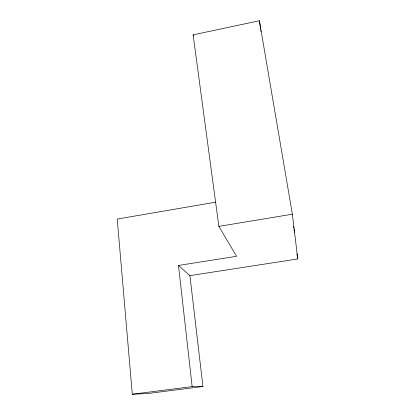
<?xml version="1.0" encoding="UTF-8"?>
<svg xmlns="http://www.w3.org/2000/svg" width="415" height="415" viewBox="0 0 415 415"><rect width="100%" height="100%" fill="white"/><g stroke="black" fill="none" stroke-linecap="round" stroke-linejoin="round"><path stroke-width="0.62" d="M193.131 34.85L259.401 20.75L292.368 214.207L297.763 258.939L189.909 275.633L178.486 265.45L236.566 256.294L218.845 226.377L193.131 34.85L193.551 36.063M215.909 202.147L117.238 219.058L132.297 394.25L148.222 393.467L202.945 386.484L189.909 275.633M218.845 226.377L292.368 214.207M132.297 394.25L192.15 386.593L202.945 386.484M293.571 226.549L293.789 227.819M294.007 229.09L294.546 232.265M296.896 253.835L297.763 258.939M259.401 20.75L260.252 26.518M260.438 27.8L260.625 29.081M260.817 30.362L261.004 31.644M178.486 265.45L192.15 386.593"/></g></svg>
